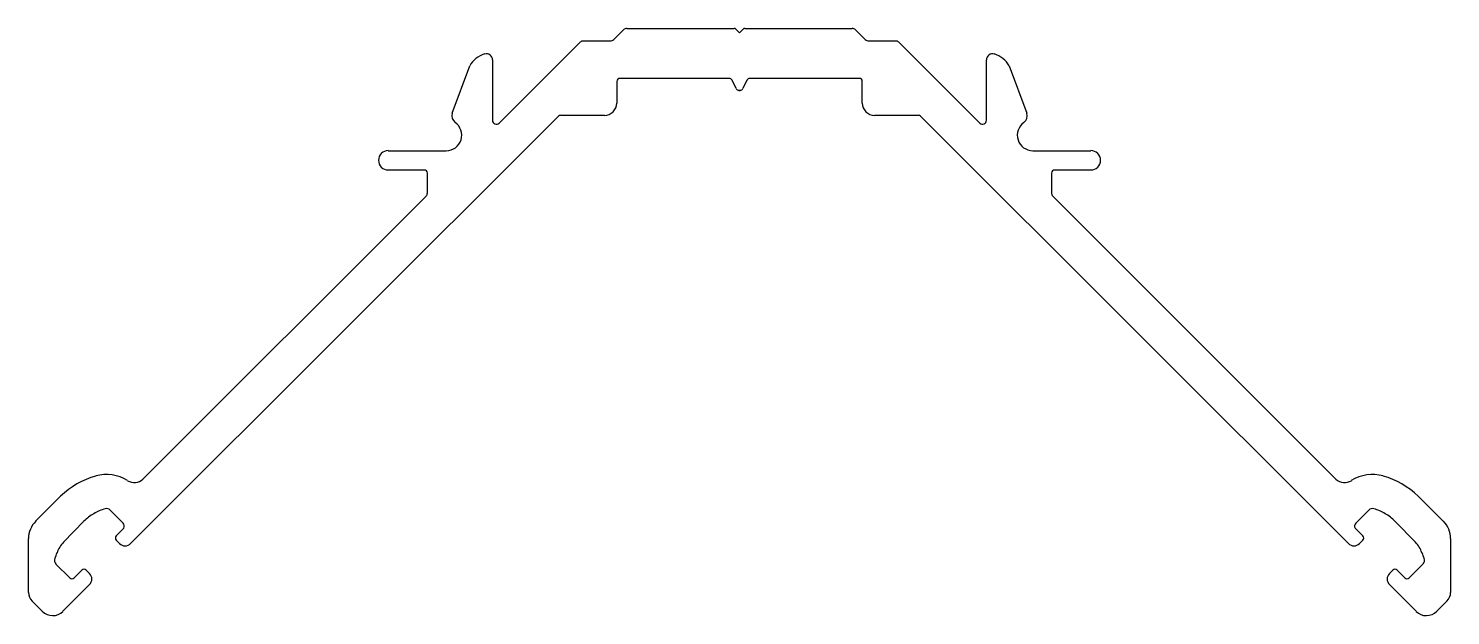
# Model space of a CAD drawing. Extents: x -56 to 60, y 0 to 48.
import ezdxf

# ---------------------------------------------------------------- set-up
doc = ezdxf.new("R2010")
doc.units = 0
doc.layers.add('1', color=7, linetype='CONTINUOUS')

msp = doc.modelspace()

# ---------------------------------------------------------------- linework, layer by layer
at = {"layer": '1', "color": 7, "linetype": 'CONTINUOUS'}
for p, q in [((-8.1, 46.86), (-7.31, 47.65)), ((-7.03, 47.76), (1.67, 47.76)), ((1.81, 47.7), (2.1, 47.41)), ((2.1, 47.41), (2.4, 47.7)), ((2.54, 47.76), (11.24, 47.76)), ((11.52, 47.65), (12.31, 46.86)), ((-17.39, 40.07), (-10.81, 46.65)), ((-10.59, 46.74), (-8.38, 46.74)), ((12.59, 46.74), (14.8, 46.74)), ((15.02, 46.65), (21.6, 40.07)), ((-17.93, 45.2), (-17.94, 40.3)), ((22.14, 40.3), (22.14, 45.2)), ((-21.21, 40.87), (-19.78, 44.72)), ((23.99, 44.72), (25.42, 40.87)), ((-7.86, 43.45), (-7.86, 41.7)), ((1.27, 43.7), (-7.6, 43.7)), ((1.83, 42.88), (1.5, 43.56)), ((2.06, 42.73), (2.15, 42.73)), ((2.15, 42.73), (2.06, 42.73)), ((2.15, 42.73), (2.06, 42.73)), ((2.06, 42.73), (2.15, 42.73)), ((2.15, 42.73), (2.06, 42.73)), ((2.71, 43.56), (2.38, 42.88)), ((11.81, 43.7), (2.94, 43.7)), ((12.06, 41.7), (12.06, 43.45)), ((-12.59, 40.63), (-47.29, 5.93)), ((-8.86, 40.7), (-12.41, 40.7)), ((16.62, 40.7), (13.06, 40.7)), ((51.5, 5.93), (16.8, 40.63)), ((-26.4, 37.83), (-21.69, 37.83)), ((25.9, 37.83), (30.61, 37.83)), ((-23.47, 36.26), (-26.4, 36.26)), ((-23.22, 34.37), (-23.22, 36.01)), ((27.42, 36.01), (27.42, 34.37)), ((30.61, 36.26), (27.67, 36.26)), ((-46.29, 11.17), (-23.31, 34.15)), ((27.52, 34.15), (50.49, 11.17)), ((-55, 7.74), (-52.97, 9.77)), ((57.17, 9.77), (59.2, 7.74)), ((-47.91, 7.59), (-48.96, 8.65)), ((53.16, 8.65), (52.11, 7.59)), ((-51.08, 7.74), (-52.74, 6.05)), ((-48.46, 6.55), (-47.84, 7.17)), ((52.05, 7.17), (52.67, 6.55)), ((56.94, 6.05), (55.28, 7.74)), ((-55.58, 1.97), (-55.58, 6.33)), ((-48.19, 5.93), (-48.46, 6.2)), ((52.67, 6.2), (52.39, 5.93)), ((59.79, 6.33), (59.79, 1.97)), ((-53.35, 4.27), (-52.23, 3.15)), ((-51.87, 3.15), (-51.25, 3.77)), ((-50.89, 3.77), (-50.62, 3.49)), ((54.83, 3.49), (55.1, 3.77)), ((55.45, 3.77), (56.07, 3.15)), ((56.43, 3.15), (57.55, 4.27)), ((-50.62, 2.6), (-52.79, 0.43)), ((57, 0.43), (54.83, 2.6)), ((-54.46, 0.43), (-55.29, 1.26)), ((59.49, 1.26), (58.67, 0.43))]:
    msp.add_line(p, q, dxfattribs=at)
for centre, radius, start, end in [((-7.03, 47.37), 0.396, 90, 135), ((1.67, 47.56), 0.203, 45, 90), ((2.54, 47.56), 0.203, 90, 135), ((11.24, 47.37), 0.396, 45, 90), ((-10.59, 46.42), 0.317, 90, 134.9879), ((-8.38, 47.14), 0.396, 270, 315), ((12.59, 47.14), 0.396, 225, 270), ((14.8, 46.42), 0.317, 45.0121, 90), ((-18.03, 43.76), 2, 105.7661, 151.4046), ((-18.43, 45.2), 0.5, 359.9992, 105.7661), ((22.64, 45.2), 0.5, 74.2339, 180.0008), ((22.23, 43.76), 2, 28.5954, 74.2339), ((-7.6, 43.45), 0.254, 90, 180), ((1.27, 43.45), 0.254, 25.9501, 90), ((2.06, 42.99), 0.254, 205.9501, 269.983), ((2.15, 42.99), 0.254, 270.017, 334.0499), ((2.94, 43.45), 0.254, 90, 154.0499), ((11.81, 43.45), 0.254, 0, 90), ((-8.86, 41.7), 1, 270, 0), ((13.06, 41.7), 1, 180, 270), ((-20.5, 40.68), 0.733, 164.9891, 230.3491), ((-12.41, 40.45), 0.254, 90, 135), ((16.62, 40.45), 0.254, 45, 90), ((24.71, 40.68), 0.733, 309.6509, 15.0109), ((-21.69, 39.09), 1.26, 269.9879, 54.9338), ((-17.62, 40.3), 0.317, 179.9879, 314.9879), ((21.82, 40.3), 0.317, 225.0121, 0.0121), ((25.9, 39.09), 1.26, 125.0662, 270.0121), ((-26.4, 37.05), 0.785, 90.0016, 270.0016), ((30.61, 37.05), 0.785, 269.9984, 89.9984), ((-23.47, 36.01), 0.25, 359.9879, 90.0016), ((27.67, 36.01), 0.25, 89.9984, 180.0121), ((-23.54, 34.37), 0.317, 315, 359.9879), ((27.74, 34.37), 0.317, 180.0121, 225), ((-49.25, 8.36), 3.18, 57.3884, 105.8492), ((53.45, 8.36), 3.18, 74.1508, 122.6116), ((-48.28, 4.94), 6.73, 105.8492, 134.1616), ((-47, 11.88), 1, 237.3884, 315), ((51.2, 11.88), 1, 225, 302.6116), ((52.48, 4.94), 6.73, 45.8384, 74.1508), ((-52.79, 9.59), 0.254, 134.1616, 135), ((57, 9.59), 0.254, 45, 45.8384), ((-48.47, 5.19), 3.65, 119.796, 135.6244), ((-48.13, 4.6), 4.33, 106.4651, 119.796), ((-49.24, 8.37), 0.399, 44.372, 106.4651), ((53.45, 8.37), 0.399, 73.5349, 135.628), ((52.34, 4.6), 4.33, 60.204, 73.5349), ((52.67, 5.19), 3.65, 44.3756, 60.204), ((-53.58, 6.33), 2, 135, 180), ((-48.16, 7.34), 0.358, 331.9419, 45), ((52.36, 7.34), 0.358, 135, 208.0581), ((57.79, 6.33), 2, 360, 45), ((-51.08, 4.45), 2.3, 136.277, 161.4009), ((-52.55, 5.87), 0.254, 135.6244, 136.277), ((-48.28, 6.38), 0.25, 135, 225), ((-47.74, 6.38), 0.635, 225, 315), ((51.95, 6.38), 0.635, 225, 315), ((52.49, 6.38), 0.25, 315, 45), ((56.76, 5.87), 0.254, 43.723, 44.3756), ((55.28, 4.45), 2.3, 18.5991, 43.723), ((-53.06, 4.56), 0.406, 157.3054, 225), ((-59.97, 7.45), 7.08, 337.3054, 341.4009), ((64.17, 7.45), 7.08, 198.5991, 202.6946), ((57.27, 4.56), 0.406, 315, 22.6946), ((-51.07, 3.59), 0.25, 45, 135), ((-51.07, 3.05), 0.635, 315, 45), ((55.28, 3.05), 0.635, 135, 225), ((55.28, 3.59), 0.25, 45, 135), ((-52.05, 3.33), 0.254, 225, 315), ((56.25, 3.33), 0.254, 225, 315), ((-54.58, 1.97), 1, 180, 225), ((58.79, 1.97), 1, 315, 0), ((-53.62, 1.26), 1.18, 224.7332, 315), ((57.83, 1.26), 1.18, 225, 315.2668)]:
    msp.add_arc(centre, radius, start, end, dxfattribs=at)

doc.saveas('drawing.dxf')
